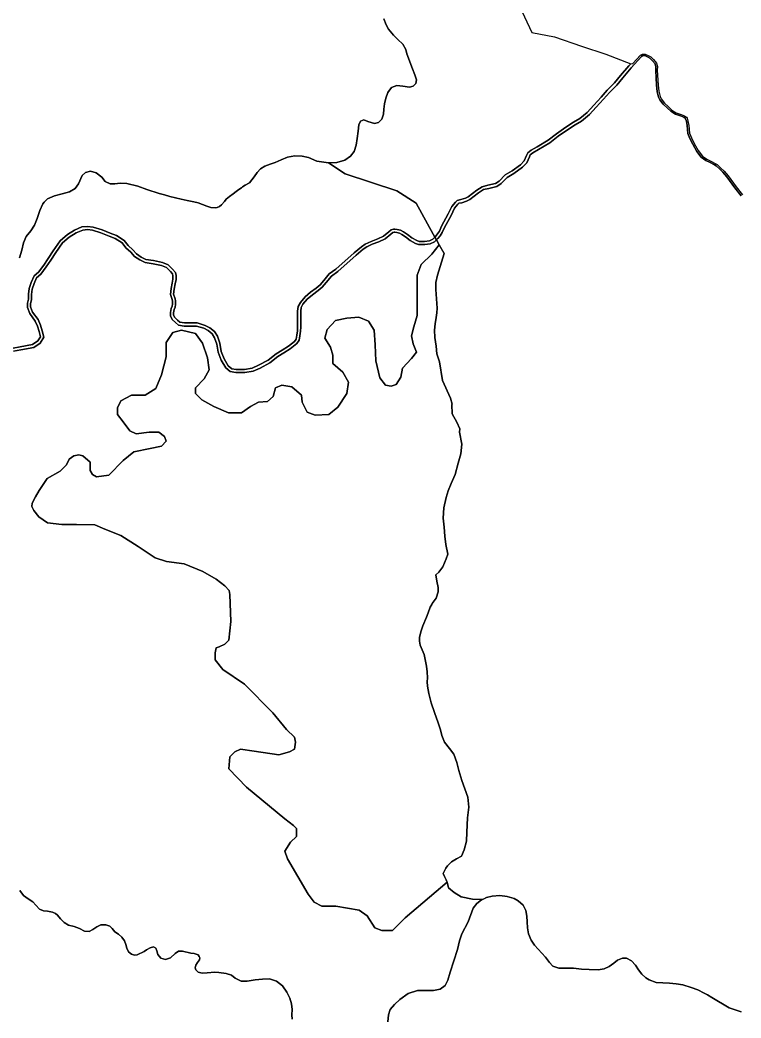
# Model space of a CAD drawing. Extents: x 542555 to 550520, y 1840485 to 1846995.
# Drawn here: x 543601 to 545214, y 1843068 to 1845300 of the extents above; entities that cross this region are included whole.
import ezdxf

# ---------------------------------------------------------------- set-up
doc = ezdxf.new("R2010")
doc.units = 0
doc.layers.add('Level 30', color=7, linetype='Continuous')

msp = doc.modelspace()

# ---------------------------------------------------------------- linework, layer by layer
at = {"layer": 'Level 30'}
for points in [[(544718.7, 1845330.56), (544745.7, 1845271.24), (544796.93, 1845261.69), (544857.28, 1845241.28), (544911.49, 1845222.94), (544967.15, 1845201.4), (544963.27, 1845197), (544944.58, 1845175.11), (544931.06, 1845158.79), (544914.75, 1845142.47), (544900.83, 1845127.35), (544884.52, 1845109.44), (544869.81, 1845093.12), (544853.1, 1845079.19), (544839.58, 1845071.23), (544822.08, 1845060.08), (544801, 1845045.36), (544782.31, 1845031.03), (544757.61, 1845015.74), (544744.79, 1845008.53), (544736.79, 1845002.92), (544734.38, 1844996.51), (544728.78, 1844984.49), (544720.77, 1844975.67), (544702.35, 1844962.05), (544686.33, 1844953.23), (544672.72, 1844939.61), (544664.71, 1844934), (544647.89, 1844929.99), (544635.08, 1844926.79), (544623.07, 1844918.77), (544603.96, 1844904.45), (544597.44, 1844900.99), (544587.46, 1844897.92), (544579.02, 1844896.39), (544575.19, 1844892.16), (544567.13, 1844882.57), (544559.07, 1844866.06), (544544.11, 1844838.8), (544539.51, 1844827.67), (544535.29, 1844821.14), (544530.3, 1844815.77), (544529.09, 1844814.4), (544525.54, 1844820.67), (544487.29, 1844890.24), (544443.92, 1844917.86), (544328.51, 1844955.52), (544290.91, 1844979.96), (544309.94, 1844980.71), (544327.43, 1844986.24), (544340.22, 1844995.13), (544348.6, 1845005.78), (544353.16, 1845019.61), (544355.7, 1845034.34), (544357.53, 1845051), (544359.15, 1845065.43), (544362.69, 1845073.4), (544370.14, 1845076.59), (544379.56, 1845072.94), (544394.06, 1845068.36), (544402.83, 1845070.18), (544410.79, 1845077.91), (544414.45, 1845088.86), (544415.19, 1845100.23), (544416.16, 1845112.1), (544419.62, 1845124.74), (544424.04, 1845137.31), (544432.39, 1845149.01), (544444.28, 1845153.49), (544457.2, 1845151.69), (544472.21, 1845149.28), (544480.76, 1845151.26), (544486.89, 1845157.54), (544488.18, 1845165.91), (544484.44, 1845177.22), (544479.11, 1845190.63), (544466.39, 1845224.04), (544463.89, 1845233.29), (544457.45, 1845245.82), (544446.53, 1845256.11), (544436.28, 1845265.52), (544425.75, 1845278.9), (544420.37, 1845288.9), (544415.1, 1845302.05)], [(544415.1, 1845302.05), (544420.37, 1845288.9), (544425.75, 1845278.9), (544436.28, 1845265.52), (544446.53, 1845256.11), (544457.45, 1845245.82), (544463.89, 1845233.29), (544466.39, 1845224.04), (544479.11, 1845190.63), (544484.44, 1845177.22), (544488.18, 1845165.91), (544486.89, 1845157.54), (544480.76, 1845151.26), (544472.21, 1845149.28), (544457.2, 1845151.69), (544444.28, 1845153.49), (544432.39, 1845149.01), (544424.04, 1845137.31), (544419.62, 1845124.74), (544416.16, 1845112.1), (544415.19, 1845100.23), (544414.45, 1845088.86), (544410.79, 1845077.91), (544402.83, 1845070.18), (544394.06, 1845068.36), (544379.56, 1845072.94), (544370.14, 1845076.59), (544362.69, 1845073.4), (544359.15, 1845065.43), (544357.53, 1845051), (544355.7, 1845034.34), (544353.16, 1845019.61), (544348.6, 1845005.78), (544340.22, 1844995.13), (544327.43, 1844986.24), (544309.94, 1844980.71), (544290.91, 1844979.96), (544264.89, 1844984.21), (544246.49, 1844991.85), (544232.61, 1844995.26), (544215.73, 1844995.73), (544199.77, 1844992.58), (544185.46, 1844986.76), (544172.14, 1844980.67), (544160.6, 1844977.28), (544148.74, 1844972.62), (544139.31, 1844966.71), (544131.4, 1844958.6), (544125.06, 1844949.24), (544114.27, 1844935.52), (544105.16, 1844930.23), (544099.01, 1844926.53), (544096.36, 1844924.69), (544090.44, 1844920.63), (544084.49, 1844916.1), (544077.8, 1844911.29), (544069.66, 1844905.06), (544062.65, 1844898.96), (544058.29, 1844893.86), (544052.27, 1844886.64), (544047.53, 1844882.34), (544042.45, 1844880.02), (544037.77, 1844879.27), (544028.05, 1844880.59), (544019.18, 1844883.64), (543999.63, 1844890.47), (543990.22, 1844893.27), (543975.42, 1844896.37), (543961.61, 1844899.21), (543949.24, 1844901.94), (543936.62, 1844905.21), (543924.27, 1844908.6), (543912.78, 1844911.97), (543884.84, 1844920.7), (543864.57, 1844928.16), (543840.26, 1844934.37), (543824.92, 1844934.72), (543813.43, 1844933.06), (543802.88, 1844933.04), (543792.02, 1844938.87), (543784.23, 1844948.39), (543771.5, 1844957.89), (543759.26, 1844961.75), (543747.82, 1844958.86), (543740.43, 1844952.27), (543731.72, 1844932.99), (543724.34, 1844923.17), (543712.19, 1844915.07), (543695.33, 1844910.68), (543678.23, 1844906.64), (543662.99, 1844899.78), (543655.46, 1844892), (543652.17, 1844888.6), (543645.52, 1844873.46), (543639.29, 1844855.61), (543633.66, 1844840.68), (543625.43, 1844828.49), (543615.04, 1844815.27), (543608.84, 1844801.13), (543605.54, 1844785.06), (543600.47, 1844767.82)], [(545214.04, 1844906.44), (545200.24, 1844924.58), (545182.5, 1844949.04), (545173.38, 1844959.3), (545166.45, 1844965.87), (545158.45, 1844973.5), (545154.41, 1844975.52), (545144.92, 1844981.06), (545135.52, 1844985.56), (545124.99, 1844992.89), (545115.26, 1845005.72), (545106.22, 1845022.17), (545099.66, 1845034.89), (545095.19, 1845046.09), (545093.53, 1845063.5), (545091.68, 1845073.46), (545090.01, 1845078.5), (545089.2, 1845080.13), (545085.76, 1845082.09), (545078.5, 1845085.36), (545067.64, 1845088.71), (545057.23, 1845095.51), (545049.19, 1845102.7), (545039.97, 1845111.5), (545032.47, 1845121.22), (545029.44, 1845127.29), (545026.34, 1845139.72), (545025.08, 1845153.89), (545023.07, 1845187), (545023.45, 1845195.02), (545021.74, 1845201.27), (545015.36, 1845209), (545010.31, 1845214.05), (545005, 1845217.04), (544999.08, 1845219.85), (544994.46, 1845219.85), (544991.16, 1845218.08), (544968.56, 1845192.41), (544949.94, 1845170.6), (544936.24, 1845154.07), (544919.8, 1845137.62), (544905.99, 1845122.62), (544889.71, 1845104.74), (544874.68, 1845088.06), (544857.14, 1845073.45), (544843.24, 1845065.26), (544825.97, 1845054.26), (544805.14, 1845039.71), (544786.29, 1845025.26), (544761.17, 1845009.71), (544748.52, 1845002.6), (544742.58, 1844998.43), (544740.84, 1844993.8), (544734.68, 1844980.57), (544725.49, 1844970.45), (544706.14, 1844956.14), (544690.58, 1844947.58), (544677.24, 1844934.23), (544667.63, 1844927.5), (544649.55, 1844923.19), (544637.96, 1844920.29), (544627.12, 1844913.05), (544607.72, 1844898.52), (544600.13, 1844894.49), (544589.12, 1844891.11), (544582.61, 1844889.93), (544580.47, 1844887.56), (544573.04, 1844878.73), (544565.29, 1844862.84), (544550.43, 1844835.77), (544545.74, 1844824.41), (544540.84, 1844816.82), (544535.49, 1844811.07), (544532.74, 1844807.96), (544529.09, 1844814.4), (544530.3, 1844815.77), (544535.29, 1844821.14), (544539.51, 1844827.67), (544544.11, 1844838.8), (544559.07, 1844866.06), (544567.13, 1844882.57), (544575.19, 1844892.16), (544579.02, 1844896.39), (544587.46, 1844897.92), (544597.44, 1844900.99), (544603.96, 1844904.45), (544623.07, 1844918.77), (544635.08, 1844926.79), (544647.89, 1844929.99), (544664.71, 1844934), (544672.72, 1844939.61), (544686.33, 1844953.23), (544702.35, 1844962.05), (544720.77, 1844975.67), (544728.78, 1844984.49), (544734.38, 1844996.51), (544736.79, 1845002.92), (544744.79, 1845008.53), (544757.61, 1845015.74), (544782.31, 1845031.03), (544801, 1845045.36), (544822.08, 1845060.08), (544839.58, 1845071.23), (544853.1, 1845079.19), (544869.81, 1845093.12), (544884.52, 1845109.44), (544900.83, 1845127.35), (544914.75, 1845142.47), (544931.06, 1845158.79), (544944.58, 1845175.11), (544963.27, 1845197), (544967.15, 1845201.4), (544972.29, 1845202.39), (544988.95, 1845220.87), (544993.59, 1845223.35), (544999.87, 1845223.35), (545006.61, 1845220.15), (545012.44, 1845216.87), (545017.96, 1845211.35), (545024.92, 1845202.91), (545026.97, 1845195.41), (545026.58, 1845187.03), (545028.57, 1845154.15), (545029.8, 1845140.3), (545032.74, 1845128.51), (545035.45, 1845123.09), (545042.58, 1845113.85), (545051.56, 1845105.27), (545059.36, 1845098.29), (545069.14, 1845091.91), (545079.74, 1845088.64), (545087.35, 1845085.22), (545091.85, 1845082.65), (545093.26, 1845079.84), (545095.08, 1845074.34), (545097, 1845063.98), (545098.62, 1845046.92), (545102.85, 1845036.35), (545109.31, 1845023.82), (545118.21, 1845007.63), (545127.45, 1844995.44), (545137.28, 1844988.6), (545146.56, 1844984.16), (545156.07, 1844978.6), (545160.48, 1844976.39), (545168.86, 1844968.4), (545175.89, 1844961.74), (545185.23, 1844951.23), (545203.05, 1844926.66), (545216.91, 1844908.44)], [(545214.3, 1843082.53), (545200.67, 1843087.03), (545187.75, 1843091.14), (545148.4, 1843114.28), (545138.78, 1843120.24), (545131.8, 1843124.14), (545117.67, 1843131.06), (545102.44, 1843136.79), (545083.81, 1843142.29), (545068.99, 1843144.82), (545053.91, 1843146.37), (545024.17, 1843148.02), (545008.69, 1843154.01), (545001.37, 1843158.01), (544991.91, 1843166.39), (544984.56, 1843176.35), (544977.87, 1843186.3), (544969.04, 1843195.88), (544958.06, 1843202.05), (544948.52, 1843202), (544937.64, 1843197.4), (544929.51, 1843190.66), (544919.34, 1843183.47), (544907.84, 1843178.5), (544894.13, 1843175.93), (544874.59, 1843176.54), (544857.14, 1843177.89), (544839.04, 1843179.92), (544822.79, 1843180.18), (544806.68, 1843179.98), (544793.2, 1843184.02), (544785.63, 1843192.62), (544776.35, 1843204.25), (544752.1, 1843231.09), (544744.29, 1843242.42), (544738.53, 1843256.4), (544736.52, 1843270.18), (544735.65, 1843283.24), (544734.89, 1843296.22), (544732.86, 1843308.66), (544726.53, 1843320.37), (544715.8, 1843330.58), (544706.24, 1843335.3), (544691.19, 1843340.39), (544674.67, 1843342.04), (544657.51, 1843341.14), (544644.94, 1843337.85), (544636.11, 1843333.42), (544613.71, 1843333.94), (544588.1, 1843339.01), (544571.97, 1843348.84), (544559.99, 1843359.34), (544556.4898, 1843371.8498), (544556.49, 1843371.85), (544556.07, 1843373.35), (544554.53, 1843377.41), (544550.67, 1843384.54), (544547.93, 1843391.58), (544548.93, 1843394.79), (544553.6, 1843403.05), (544557.24, 1843408.54), (544566.3, 1843417.26), (544577.36, 1843423.97), (544589.09, 1843430.54), (544594.48, 1843444.64), (544599.8, 1843463.62), (544600.35, 1843483.65), (544602.04, 1843516), (544605.29, 1843539.87), (544602.74, 1843562.01), (544589.73, 1843599.03), (544582.69, 1843621.58), (544578.31, 1843639.98), (544571.25, 1843658.54), (544562.16, 1843671.12), (544550.73, 1843684.78), (544544.43, 1843700.32), (544541.57, 1843712.66), (544536.4, 1843728.1), (544528.19, 1843751.19), (544521.24, 1843772.87), (544515.95, 1843793.62), (544512.87, 1843810.16), (544512.24, 1843820.3), (544512.49, 1843828.54), (544511.73, 1843841.99), (544510.39, 1843854.72), (544504.98, 1843880.78), (544496.52, 1843902.08), (544494.52, 1843910.52), (544494.47, 1843919.39), (544497.41, 1843931.46), (544502.21, 1843944.84), (544510.8, 1843964.38), (544514.22, 1843974.06), (544518.39, 1843987.15), (544522.02, 1843992.64), (544523.35, 1843994.78), (544532.24, 1844007.25), (544536.56, 1844021.02), (544536.42, 1844030.77), (544533.77, 1844045.36), (544531.21, 1844059.07), (544538.32, 1844065.37), (544546.81, 1844077.36), (544554.76, 1844094.62), (544557.84, 1844105.37), (544553.37, 1844126.65), (544551.82, 1844145.57), (544549.89, 1844166), (544547.76, 1844186.19), (544549.54, 1844209.24), (544554.2, 1844232.36), (544559.11, 1844246.86), (544565.78, 1844263.54), (544574.52, 1844283.77), (544581.63, 1844308.93), (544586.96, 1844329.9), (544589.81, 1844351.29), (544584.11, 1844377.98), (544584.64, 1844385.58), (544577.95, 1844400.63), (544568.01, 1844419.11), (544566.95, 1844439.63), (544568.22, 1844440.74), (544563.78, 1844454.12), (544546.47, 1844493.49), (544539.41, 1844535.08), (544533.5, 1844553.14), (544532.04, 1844570.53), (544528.84, 1844590.03), (544528.3, 1844605.99), (544530.06, 1844620.1), (544532.25, 1844634.54), (544533.92, 1844644.92), (544534.25, 1844655.34), (544531.38, 1844697), (544531.35, 1844712.73), (544534.83, 1844729.4), (544550.2, 1844777.17), (544538.83, 1844797.22), (544532.74, 1844807.96), (544535.49, 1844811.07), (544540.84, 1844816.82), (544545.74, 1844824.41), (544550.43, 1844835.77), (544565.29, 1844862.84), (544573.04, 1844878.73), (544580.47, 1844887.56), (544582.61, 1844889.93), (544589.12, 1844891.11), (544600.13, 1844894.49), (544607.72, 1844898.52), (544627.12, 1844913.05), (544637.96, 1844920.29), (544649.55, 1844923.19), (544667.63, 1844927.5), (544677.24, 1844934.23), (544690.58, 1844947.58), (544706.14, 1844956.14), (544725.49, 1844970.45), (544734.68, 1844980.57), (544740.84, 1844993.8), (544742.58, 1844998.43), (544748.52, 1845002.6), (544761.17, 1845009.71), (544786.29, 1845025.26), (544805.14, 1845039.71), (544825.97, 1845054.26), (544843.24, 1845065.26), (544857.14, 1845073.45), (544874.68, 1845088.06), (544889.71, 1845104.74), (544905.99, 1845122.62), (544919.8, 1845137.62), (544936.24, 1845154.07), (544949.94, 1845170.6), (544968.56, 1845192.41), (544991.16, 1845218.08), (544994.46, 1845219.85), (544999.08, 1845219.85), (545005, 1845217.04), (545010.31, 1845214.05), (545015.36, 1845209), (545021.74, 1845201.27), (545023.45, 1845195.02), (545023.07, 1845187), (545025.08, 1845153.89), (545026.34, 1845139.72), (545029.44, 1845127.29), (545032.47, 1845121.22), (545039.97, 1845111.5), (545049.19, 1845102.7), (545057.23, 1845095.51), (545067.64, 1845088.71), (545078.5, 1845085.36), (545085.76, 1845082.09), (545089.2, 1845080.13), (545090.01, 1845078.5), (545091.68, 1845073.46), (545093.53, 1845063.5), (545095.19, 1845046.09), (545099.66, 1845034.89), (545106.22, 1845022.17), (545115.26, 1845005.72), (545124.99, 1844992.89), (545135.52, 1844985.56), (545144.92, 1844981.06), (545154.41, 1844975.52), (545158.45, 1844973.5), (545166.45, 1844965.87), (545173.38, 1844959.3), (545182.5, 1844949.04), (545200.24, 1844924.58), (545214.04, 1844906.44)], [(543600.47, 1844767.82), (543605.54, 1844785.06), (543608.84, 1844801.13), (543615.04, 1844815.27), (543625.43, 1844828.49), (543633.66, 1844840.68), (543639.29, 1844855.61), (543645.52, 1844873.46), (543652.17, 1844888.6), (543655.46, 1844892), (543662.99, 1844899.78), (543678.23, 1844906.64), (543695.33, 1844910.68), (543712.19, 1844915.07), (543724.34, 1844923.17), (543731.72, 1844932.99), (543740.43, 1844952.27), (543747.82, 1844958.86), (543759.26, 1844961.75), (543771.5, 1844957.89), (543784.23, 1844948.39), (543792.02, 1844938.87), (543802.88, 1844933.04), (543813.43, 1844933.06), (543824.92, 1844934.72), (543840.26, 1844934.37), (543864.57, 1844928.16), (543884.84, 1844920.7), (543912.78, 1844911.97), (543924.27, 1844908.6), (543936.62, 1844905.21), (543949.24, 1844901.94), (543961.61, 1844899.21), (543975.42, 1844896.37), (543990.22, 1844893.27), (543999.63, 1844890.47), (544019.18, 1844883.64), (544028.05, 1844880.59), (544037.77, 1844879.27), (544042.45, 1844880.02), (544047.53, 1844882.34), (544052.27, 1844886.64), (544058.29, 1844893.86), (544062.65, 1844898.96), (544069.66, 1844905.06), (544077.8, 1844911.29), (544084.49, 1844916.1), (544090.44, 1844920.63), (544096.36, 1844924.69), (544099.01, 1844926.53), (544105.16, 1844930.23), (544114.27, 1844935.52), (544125.06, 1844949.24), (544131.4, 1844958.6), (544139.31, 1844966.71), (544148.74, 1844972.62), (544160.6, 1844977.28), (544172.14, 1844980.67), (544185.46, 1844986.76), (544199.77, 1844992.58), (544215.73, 1844995.73), (544232.61, 1844995.26), (544246.49, 1844991.85), (544264.89, 1844984.21), (544290.91, 1844979.96), (544328.51, 1844955.52), (544443.92, 1844917.86), (544487.29, 1844890.24), (544525.54, 1844820.67), (544529.09, 1844814.4), (544524.55, 1844809.24), (544516.87, 1844806.17), (544506.13, 1844804.64), (544493.86, 1844804.64), (544488.49, 1844806.56), (544477.74, 1844812.31), (544467.77, 1844820.38), (544459.33, 1844826.13), (544452.42, 1844829.97), (544445.14, 1844831.51), (544439.76, 1844832.28), (544436.7, 1844832.28), (544431.71, 1844830.36), (544426.34, 1844826.13), (544414.5, 1844816.33), (544401.25, 1844810.25), (544386.33, 1844804.72), (544373.07, 1844798.64), (544364.78, 1844792.56), (544348.76, 1844779.29), (544307.88, 1844742.8), (544292.96, 1844731.75), (544280.81, 1844717.37), (544272.52, 1844707.42), (544263.68, 1844700.23), (544250.97, 1844690.84), (544238.82, 1844680.33), (544228.32, 1844668.17), (544223.35, 1844659.33), (544222.25, 1844648.82), (544222.25, 1844612.89), (544221.69, 1844604.6), (544220.59, 1844594.65), (544218.93, 1844586.35), (544215.06, 1844580.82), (544201.81, 1844570.32), (544187.44, 1844561.48), (544174.18, 1844553.18), (544156.5, 1844539.36), (544134.96, 1844527.75), (544120.59, 1844521.12), (544103.47, 1844518.35), (544084.68, 1844518.35), (544074.74, 1844520.01), (544067, 1844526.65), (544057.61, 1844542.13), (544051.53, 1844558.71), (544048.22, 1844576.95), (544042.69, 1844592.43), (544036.06, 1844602.94), (544026.12, 1844611.23), (544015.07, 1844616.76), (543997.39, 1844622.29), (543969.21, 1844622.29), (543958.72, 1844623.95), (543953.75, 1844628.37), (543947.67, 1844634.45), (543944.91, 1844639.98), (543944.91, 1844644.95), (543946.01, 1844652.69), (543948.22, 1844657.67), (543949.33, 1844663.75), (543949.33, 1844671.49), (543948.22, 1844676.47), (543944.91, 1844686.42), (543946, 1844698.03), (543948.21, 1844709.64), (543950.42, 1844719.59), (543950.42, 1844728.43), (543948.76, 1844735.07), (543942.69, 1844742.25), (543932.74, 1844752.2), (543920.04, 1844757.73), (543900.15, 1844761.6), (543883.02, 1844764.37), (543872.52, 1844769.34), (543862.03, 1844776.53), (543853.74, 1844785.38), (543843.24, 1844795.33), (543834.4, 1844806.38), (543817.28, 1844817.44), (543802.91, 1844822.97), (543784.68, 1844830.16), (543764.79, 1844836.24), (543752.06, 1844837.9), (543739.91, 1844836.8), (543723.33, 1844829.61), (543707.31, 1844819.66), (543690.74, 1844805.84), (543675.27, 1844783.72), (543664.22, 1844766.59), (543654.28, 1844751.66), (543642.67, 1844736.18), (543632.73, 1844727.33), (543626.1, 1844712.96), (543621.68, 1844699.14), (543620.02, 1844686.42), (543620.02, 1844675.37), (543617.81, 1844666.52), (543617.81, 1844657.12), (543623.34, 1844643.3), (543635.49, 1844626.16), (543640.46, 1844615.11), (543643.78, 1844602.94), (543647.09, 1844591.33), (543641.02, 1844581.94), (543629.41, 1844574.2), (543601.79, 1844569.22), (543585.77, 1844565.9)], [(543585.77, 1844565.9), (543601.79, 1844569.22), (543629.41, 1844574.2), (543641.02, 1844581.94), (543647.09, 1844591.33), (543643.78, 1844602.94), (543640.46, 1844615.11), (543635.49, 1844626.16), (543623.34, 1844643.3), (543617.81, 1844657.12), (543617.81, 1844666.52), (543620.02, 1844675.37), (543620.02, 1844686.42), (543621.68, 1844699.14), (543626.1, 1844712.96), (543632.73, 1844727.33), (543642.67, 1844736.18), (543654.28, 1844751.66), (543664.22, 1844766.59), (543675.27, 1844783.72), (543690.74, 1844805.84), (543707.31, 1844819.66), (543723.33, 1844829.61), (543739.91, 1844836.8), (543752.06, 1844837.9), (543764.79, 1844836.24), (543784.68, 1844830.16), (543802.91, 1844822.97), (543817.28, 1844817.44), (543834.4, 1844806.38), (543843.24, 1844795.33), (543853.74, 1844785.38), (543862.03, 1844776.53), (543872.52, 1844769.34), (543883.02, 1844764.37), (543900.15, 1844761.6), (543920.04, 1844757.73), (543932.74, 1844752.2), (543942.69, 1844742.25), (543948.76, 1844735.07), (543950.42, 1844728.43), (543950.42, 1844719.59), (543948.21, 1844709.64), (543946, 1844698.03), (543944.91, 1844686.42), (543948.22, 1844676.47), (543949.33, 1844671.49), (543949.33, 1844663.75), (543948.22, 1844657.67), (543946.01, 1844652.69), (543944.91, 1844644.95), (543944.91, 1844639.98), (543947.67, 1844634.45), (543953.75, 1844628.37), (543958.72, 1844623.95), (543969.21, 1844622.29), (543997.39, 1844622.29), (544015.07, 1844616.76), (544026.12, 1844611.23), (544036.06, 1844602.94), (544042.69, 1844592.43), (544048.22, 1844576.95), (544051.53, 1844558.71), (544057.61, 1844542.13), (544067, 1844526.65), (544074.74, 1844520.01), (544084.68, 1844518.35), (544103.47, 1844518.35), (544120.59, 1844521.12), (544134.96, 1844527.75), (544156.5, 1844539.36), (544174.18, 1844553.18), (544187.44, 1844561.48), (544201.81, 1844570.32), (544215.06, 1844580.82), (544218.93, 1844586.35), (544220.59, 1844594.65), (544221.69, 1844604.6), (544222.25, 1844612.89), (544222.25, 1844648.82), (544223.35, 1844659.33), (544228.32, 1844668.17), (544238.82, 1844680.33), (544250.97, 1844690.84), (544263.68, 1844700.23), (544272.52, 1844707.42), (544280.81, 1844717.37), (544292.96, 1844731.75), (544307.88, 1844742.8), (544348.76, 1844779.29), (544364.78, 1844792.56), (544373.07, 1844798.64), (544386.33, 1844804.72), (544401.25, 1844810.25), (544414.5, 1844816.33), (544426.34, 1844826.13), (544431.71, 1844830.36), (544436.7, 1844832.28), (544439.76, 1844832.28), (544445.14, 1844831.51), (544452.42, 1844829.97), (544459.33, 1844826.13), (544467.77, 1844820.38), (544477.74, 1844812.31), (544488.49, 1844806.56), (544493.86, 1844804.64), (544506.13, 1844804.64), (544516.87, 1844806.17), (544524.55, 1844809.24), (544529.09, 1844814.4), (544532.74, 1844807.96), (544528.7, 1844803.36), (544518.69, 1844799.36), (544506.63, 1844797.64), (544492.65, 1844797.64), (544485.65, 1844800.14), (544473.85, 1844806.45), (544463.59, 1844814.76), (544455.65, 1844820.17), (544449.94, 1844823.34), (544443.92, 1844824.61), (544439.26, 1844825.28), (544438, 1844825.28), (544435.21, 1844824.21), (544430.74, 1844820.68), (544418.26, 1844810.35), (544403.93, 1844803.78), (544389.01, 1844798.25), (544376.64, 1844792.57), (544369.09, 1844787.04), (544353.32, 1844773.98), (544312.3, 1844737.36), (544297.78, 1844726.61), (544286.17, 1844712.87), (544277.46, 1844702.42), (544267.97, 1844694.7), (544255.35, 1844685.37), (544243.79, 1844675.37), (544234.08, 1844664.13), (544230.16, 1844657.16), (544229.25, 1844648.45), (544229.25, 1844612.65), (544228.66, 1844603.98), (544227.51, 1844593.58), (544225.51, 1844583.54), (544220.21, 1844575.97), (544205.83, 1844564.58), (544191.13, 1844555.53), (544178.2, 1844547.44), (544160.34, 1844533.48), (544138.09, 1844521.48), (544122.65, 1844514.36), (544104.03, 1844511.35), (544084.1, 1844511.35), (544071.66, 1844513.43), (544061.59, 1844522.06), (544051.27, 1844539.08), (544044.75, 1844556.87), (544041.43, 1844575.14), (544036.36, 1844589.35), (544030.73, 1844598.27), (544022.26, 1844605.33), (544012.44, 1844610.25), (543996.32, 1844615.29), (543968.66, 1844615.29), (543955.6, 1844617.36), (543948.95, 1844623.28), (543941.92, 1844630.31), (543937.91, 1844638.33), (543937.91, 1844645.44), (543939.22, 1844654.64), (543941.48, 1844659.75), (543942.33, 1844664.38), (543942.33, 1844670.72), (543941.47, 1844674.6), (543937.8, 1844685.61), (543939.06, 1844699.01), (543941.35, 1844711.05), (543943.42, 1844720.36), (543943.42, 1844727.57), (543942.36, 1844731.79), (543937.53, 1844737.51), (543928.73, 1844746.31), (543917.95, 1844751.01), (543898.92, 1844754.71), (543880.92, 1844757.62), (543869.02, 1844763.25), (543857.44, 1844771.19), (543848.77, 1844780.44), (543838.08, 1844790.58), (543829.65, 1844801.12), (543814.09, 1844811.17), (543800.37, 1844816.45), (543782.37, 1844823.55), (543763.3, 1844829.37), (543751.92, 1844830.86), (543741.66, 1844829.93), (543726.59, 1844823.39), (543711.42, 1844813.97), (543695.94, 1844801.06), (543681.08, 1844779.82), (543670.07, 1844762.75), (543660, 1844747.62), (543647.85, 1844731.42), (543638.47, 1844723.07), (543632.64, 1844710.42), (543628.54, 1844697.61), (543627.02, 1844685.97), (543627.02, 1844675.37), (543626.81, 1844673.67), (543624.81, 1844665.66), (543624.81, 1844658.47), (543629.53, 1844646.67), (543641.59, 1844629.65), (543647.07, 1844617.48), (543650.52, 1844604.82), (543654.69, 1844590.2), (543646.11, 1844576.92), (543632.08, 1844567.57), (543603.12, 1844562.35), (543586.94, 1844558.99)], [(543586.94, 1844558.99), (543603.12, 1844562.35), (543632.08, 1844567.57), (543646.11, 1844576.92), (543654.69, 1844590.2), (543650.52, 1844604.82), (543647.07, 1844617.48), (543641.59, 1844629.65), (543629.53, 1844646.67), (543624.81, 1844658.47), (543624.81, 1844665.66), (543626.81, 1844673.67), (543627.02, 1844675.37), (543627.02, 1844685.97), (543628.54, 1844697.61), (543632.64, 1844710.42), (543638.47, 1844723.07), (543647.85, 1844731.42), (543660, 1844747.62), (543670.07, 1844762.75), (543681.08, 1844779.82), (543695.94, 1844801.06), (543711.42, 1844813.97), (543726.59, 1844823.39), (543741.66, 1844829.93), (543751.92, 1844830.86), (543763.3, 1844829.37), (543782.37, 1844823.55), (543800.37, 1844816.45), (543814.09, 1844811.17), (543829.65, 1844801.12), (543838.08, 1844790.58), (543848.77, 1844780.44), (543857.44, 1844771.19), (543869.02, 1844763.25), (543880.92, 1844757.62), (543898.92, 1844754.71), (543917.95, 1844751.01), (543928.73, 1844746.31), (543937.53, 1844737.51), (543942.36, 1844731.79), (543943.42, 1844727.57), (543943.42, 1844720.36), (543941.35, 1844711.05), (543939.06, 1844699.01), (543937.8, 1844685.61), (543941.47, 1844674.6), (543942.33, 1844670.72), (543942.33, 1844664.38), (543941.48, 1844659.75), (543939.22, 1844654.64), (543937.91, 1844645.44), (543937.91, 1844638.33), (543941.92, 1844630.31), (543948.95, 1844623.28), (543955.6, 1844617.36), (543968.66, 1844615.29), (543996.32, 1844615.29), (544012.44, 1844610.25), (544022.26, 1844605.33), (544030.73, 1844598.27), (544036.36, 1844589.35), (544041.43, 1844575.14), (544044.75, 1844556.87), (544051.27, 1844539.08), (544061.59, 1844522.06), (544071.66, 1844513.43), (544084.1, 1844511.35), (544104.03, 1844511.35), (544122.65, 1844514.36), (544138.09, 1844521.48), (544160.34, 1844533.48), (544178.2, 1844547.44), (544191.13, 1844555.53), (544205.83, 1844564.58), (544220.21, 1844575.97), (544225.51, 1844583.54), (544227.51, 1844593.58), (544228.66, 1844603.98), (544229.25, 1844612.65), (544229.25, 1844648.45), (544230.16, 1844657.16), (544234.08, 1844664.13), (544243.79, 1844675.37), (544255.35, 1844685.37), (544267.97, 1844694.7), (544277.46, 1844702.42), (544286.17, 1844712.87), (544297.78, 1844726.61), (544312.3, 1844737.36), (544353.32, 1844773.98), (544369.09, 1844787.04), (544376.64, 1844792.57), (544389.01, 1844798.25), (544403.93, 1844803.78), (544418.26, 1844810.35), (544430.74, 1844820.68), (544435.21, 1844824.21), (544438, 1844825.28), (544439.26, 1844825.28), (544443.92, 1844824.61), (544449.94, 1844823.34), (544455.65, 1844820.17), (544463.59, 1844814.76), (544473.85, 1844806.45), (544485.65, 1844800.14), (544492.65, 1844797.64), (544506.63, 1844797.64), (544518.69, 1844799.36), (544528.7, 1844803.36), (544532.74, 1844807.96), (544538.83, 1844797.22), (544522.2, 1844776.41), (544498.66, 1844752.86), (544489.61, 1844729.3), (544489.61, 1844638.72), (544482.36, 1844613.35), (544476.93, 1844593.42), (544480.55, 1844575.31), (544487.8, 1844557.19), (544476.93, 1844542.7), (544457.02, 1844520.95), (544453.39, 1844501.03), (544442.53, 1844484.72), (544431.67, 1844481.1), (544418.99, 1844482.91), (544406.32, 1844499.21), (544397.27, 1844537.26), (544395.45, 1844573.49), (544393.64, 1844606.11), (544380.97, 1844626.04), (544359.24, 1844635.09), (544332.08, 1844633.28), (544306.73, 1844627.85), (544288.63, 1844607.92), (544283.2, 1844587.99), (544295.87, 1844568.06), (544301.3, 1844549.94), (544301.3, 1844531.82), (544323.03, 1844511.9), (544335.7, 1844490.15), (544332.08, 1844464.79), (544312.17, 1844433.99), (544292.25, 1844417.69), (544261.47, 1844415.87), (544243.36, 1844423.12), (544232.5, 1844444.86), (544230.69, 1844461.17), (544208.96, 1844479.28), (544187.23, 1844482.91), (544172.75, 1844477.47), (544167.32, 1844457.54), (544154.64, 1844446.67), (544134.73, 1844444.86), (544116.62, 1844435.8), (544096.7, 1844421.31), (544067.73, 1844421.31), (544035.14, 1844435.8), (544007.98, 1844450.3), (543993.5, 1844464.79), (543993.5, 1844477.47), (544013.41, 1844497.4), (544024.28, 1844517.33), (544020.66, 1844544.51), (544009.79, 1844577.12), (543993.5, 1844598.86), (543962.72, 1844606.11), (543942.8, 1844600.67), (543928.32, 1844578.93), (543928.32, 1844546.32), (543917.45, 1844506.46), (543904.78, 1844475.66), (543881.24, 1844461.17), (543850.46, 1844461.17), (543826.92, 1844448.48), (543819.68, 1844432.18), (543819.68, 1844417.69), (543832.35, 1844401.38), (543846.84, 1844381.45), (543861.32, 1844374.2), (543890.29, 1844377.83), (543912.02, 1844377.83), (543924.69, 1844368.77), (543928.32, 1844357.9), (543917.45, 1844347.03), (543892.1, 1844341.59), (543855.89, 1844334.34), (543832.35, 1844314.42), (543799.76, 1844281.8), (543772.6, 1844278.18), (543763.55, 1844283.62), (543758.12, 1844292.67), (543758.12, 1844310.79), (543741.82, 1844325.29), (543732.77, 1844327.1), (543721.9, 1844325.29), (543711.04, 1844318.04), (543705.61, 1844305.36), (543691.12, 1844290.86), (543662.15, 1844274.56), (543643.98, 1844247.96), (543635.63, 1844233.22), (543628.78, 1844219.51), (543627.72, 1844211.59), (543631.94, 1844203.15), (543643.54, 1844188.9), (543663.05, 1844175.71), (543694.68, 1844172.02), (543727.9, 1844172.02), (543768.8, 1844171.09), (543790.72, 1844161.22), (543826.89, 1844146.97), (543865.24, 1844122.84), (543903.3, 1844096.85), (543929.05, 1844089.22), (543968.15, 1844083.49), (544010.12, 1844066.31), (544039.68, 1844049.13), (544059.18, 1844034.91), (544068.86, 1844024.19), (544070.93, 1844015.55), (544072.67, 1843954.96), (544068.28, 1843913.27), (544059.51, 1843904.49), (544046.36, 1843897.91), (544039.78, 1843895.71), (544037.59, 1843884.74), (544037.59, 1843869.38), (544055.13, 1843847.44), (544103.37, 1843814.53), (544166.95, 1843750.89), (544197.65, 1843713.59), (544215.19, 1843696.04), (544217.39, 1843685.07), (544215.19, 1843669.71), (544204.23, 1843663.13), (544180.11, 1843656.54), (544125.29, 1843665.32), (544094.6, 1843669.71), (544081.44, 1843663.13), (544070.48, 1843652.16), (544068.28, 1843625.82), (544107.75, 1843584.13), (544193.27, 1843513.92), (544213, 1843498.56), (544219.58, 1843491.98), (544219.58, 1843474.42), (544206.42, 1843461.26), (544193.27, 1843441.51), (544199.84, 1843423.96), (544245.89, 1843344.97), (544259.05, 1843327.41), (544276.59, 1843318.64), (544307.29, 1843318.64), (544359.91, 1843309.86), (544377.45, 1843296.69), (544394.99, 1843270.36), (544410.34, 1843263.78), (544434.46, 1843263.78), (544462.97, 1843292.3), (544556.4898, 1843371.8498), (544559.99, 1843359.34), (544571.97, 1843348.84), (544588.1, 1843339.01), (544613.71, 1843333.94), (544636.11, 1843333.42), (544633.8, 1843332.26), (544623.18, 1843324.06), (544614.97, 1843314.16), (544603.5, 1843283.04), (544589.48, 1843256.95), (544584.43, 1843240.86), (544579.57, 1843221.74), (544563.68, 1843170.98), (544558.42, 1843152.67), (544551.89, 1843140.78), (544541.29, 1843133.25), (544525.96, 1843129.91), (544510.27, 1843130.24), (544490, 1843129.71), (544469.72, 1843123.26), (544451.05, 1843109.95), (544438.59, 1843098.94), (544429.5, 1843087.69), (544425.54, 1843075.84), (544423.75, 1843059.58)], [(543600.62, 1843353.23), (543609.16, 1843342.39), (543619.3, 1843334.7), (543629.62, 1843327.9), (543636.87, 1843320.42), (543645.01, 1843311.91), (543653.98, 1843308.18), (543662.83, 1843306.92), (543674.22, 1843305.21), (543680.81, 1843302.14), (543685.25, 1843298.02), (543691.71, 1843289.97), (543700, 1843281.85), (543709.77, 1843276.32), (543722.44, 1843272.77), (543734.27, 1843268.36), (543745.82, 1843262.28), (543755.65, 1843261.62), (543763.94, 1843266.21), (543773.01, 1843272.23), (543781.83, 1843276.41), (543792.85, 1843276.85), (543802.15, 1843273.54), (543807.33, 1843268.86), (543813.72, 1843261.36), (543821.88, 1843255.72), (543829.18, 1843249.39), (543834.89, 1843241.24), (543838.02, 1843232.38), (543840.13, 1843224.82), (543844.28, 1843216.18), (543850.6, 1843210.78), (543857.16, 1843208.75), (543863.28, 1843209.43), (543879.02, 1843217.1), (543884.33, 1843220.73), (543892.42, 1843225.46), (543900.17, 1843227.58), (543905.38, 1843224.89), (543907.47, 1843218.85), (543909.62, 1843210.05), (543916.31, 1843202.3), (543926.46, 1843198.99), (543937.76, 1843203.26), (543947.97, 1843212.46), (543955.7, 1843217.82), (543960.45, 1843218.03), (543965.01, 1843217.73), (543983.4, 1843213.56), (543990.91, 1843212.31), (543995.51, 1843211.47), (543999.68, 1843209.42), (544002.28, 1843206.22), (544003.38, 1843202.82), (544002.49, 1843198.61), (543998.4, 1843192.45), (543994.83, 1843186.75), (543993.12, 1843180.62), (543994.31, 1843175.8), (543999.97, 1843171.08), (544009.02, 1843168.98), (544019.82, 1843169.59), (544036.88, 1843170.61), (544046.22, 1843169.99), (544062.31, 1843167.69), (544074.37, 1843164.35), (544082.18, 1843157.28), (544095.81, 1843150.58), (544109.53, 1843150.77), (544127.34, 1843153.38), (544143.29, 1843155.56), (544159.58, 1843155.78), (544174.9, 1843150.83), (544188.03, 1843140.44), (544197.95, 1843125.94), (544204.43, 1843113.1), (544208.29, 1843099.74), (544209.65, 1843087.32), (544209.08, 1843075.64), (544209.73, 1843066.05)], [(544209.73, 1843066.05), (544209.08, 1843075.64), (544209.65, 1843087.32), (544208.29, 1843099.74), (544204.43, 1843113.1), (544197.95, 1843125.94), (544188.03, 1843140.44), (544174.9, 1843150.83), (544159.58, 1843155.78), (544143.29, 1843155.56), (544127.34, 1843153.38), (544109.53, 1843150.77), (544095.81, 1843150.58), (544082.18, 1843157.28), (544074.37, 1843164.35), (544062.31, 1843167.69), (544046.22, 1843169.99), (544036.88, 1843170.61), (544019.82, 1843169.59), (544009.02, 1843168.98), (543999.97, 1843171.08), (543994.31, 1843175.8), (543993.12, 1843180.62), (543994.83, 1843186.75), (543998.4, 1843192.45), (544002.49, 1843198.61), (544003.38, 1843202.82), (544002.28, 1843206.22), (543999.68, 1843209.42), (543995.51, 1843211.47), (543990.91, 1843212.31), (543983.4, 1843213.56), (543965.01, 1843217.73), (543960.45, 1843218.03), (543955.7, 1843217.82), (543947.97, 1843212.46), (543937.76, 1843203.26), (543926.46, 1843198.99), (543916.31, 1843202.3), (543909.62, 1843210.05), (543907.47, 1843218.85), (543905.38, 1843224.89), (543900.17, 1843227.58), (543892.42, 1843225.46), (543884.33, 1843220.73), (543879.02, 1843217.1), (543863.28, 1843209.43), (543857.16, 1843208.75), (543850.6, 1843210.78), (543844.28, 1843216.18), (543840.13, 1843224.82), (543838.02, 1843232.38), (543834.89, 1843241.24), (543829.18, 1843249.39), (543821.88, 1843255.72), (543813.72, 1843261.36), (543807.33, 1843268.86), (543802.15, 1843273.54), (543792.85, 1843276.85), (543781.83, 1843276.41), (543773.01, 1843272.23), (543763.94, 1843266.21), (543755.65, 1843261.62), (543745.82, 1843262.28), (543734.27, 1843268.36), (543722.44, 1843272.77), (543709.77, 1843276.32), (543700, 1843281.85), (543691.71, 1843289.97), (543685.25, 1843298.02), (543680.81, 1843302.14), (543674.22, 1843305.21), (543662.83, 1843306.92), (543653.98, 1843308.18), (543645.01, 1843311.91), (543636.87, 1843320.42), (543629.62, 1843327.9), (543619.3, 1843334.7), (543609.16, 1843342.39), (543600.62, 1843353.23)], [(544423.75, 1843059.58), (544425.54, 1843075.84), (544429.5, 1843087.69), (544438.59, 1843098.94), (544451.05, 1843109.95), (544469.72, 1843123.26), (544490, 1843129.71), (544510.27, 1843130.24), (544525.96, 1843129.91), (544541.29, 1843133.25), (544551.89, 1843140.78), (544558.42, 1843152.67), (544563.68, 1843170.98), (544579.57, 1843221.74), (544584.43, 1843240.86), (544589.48, 1843256.95), (544603.5, 1843283.04), (544614.97, 1843314.16), (544623.18, 1843324.06), (544633.8, 1843332.26), (544644.94, 1843337.85), (544657.51, 1843341.14), (544674.67, 1843342.04), (544691.19, 1843340.39), (544706.24, 1843335.3), (544715.8, 1843330.58), (544726.53, 1843320.37), (544732.86, 1843308.66), (544734.89, 1843296.22), (544735.65, 1843283.24), (544736.52, 1843270.18), (544738.53, 1843256.4), (544744.29, 1843242.42), (544752.1, 1843231.09), (544776.35, 1843204.25), (544785.63, 1843192.62), (544793.2, 1843184.02), (544806.68, 1843179.98), (544822.79, 1843180.18), (544839.04, 1843179.92), (544857.14, 1843177.89), (544874.59, 1843176.54), (544894.13, 1843175.93), (544907.84, 1843178.5), (544919.34, 1843183.47), (544929.51, 1843190.66), (544937.64, 1843197.4), (544948.52, 1843202), (544958.06, 1843202.05), (544969.04, 1843195.88), (544977.87, 1843186.3), (544984.56, 1843176.35), (544991.91, 1843166.39), (545001.37, 1843158.01), (545008.69, 1843154.01), (545024.17, 1843148.02), (545053.91, 1843146.37), (545068.99, 1843144.82), (545083.81, 1843142.29), (545102.44, 1843136.79), (545117.67, 1843131.06), (545131.8, 1843124.14), (545138.78, 1843120.24), (545148.4, 1843114.28), (545187.75, 1843091.14), (545200.67, 1843087.03), (545214.3, 1843082.53)]]:
    msp.add_lwpolyline(points, dxfattribs=at)
msp.add_lwpolyline([(544554.53, 1843377.41), (544556.07, 1843373.35), (544556.49, 1843371.85), (544556.4898, 1843371.8498), (544462.97, 1843292.3), (544434.46, 1843263.78), (544410.34, 1843263.78), (544394.99, 1843270.36), (544377.45, 1843296.69), (544359.91, 1843309.86), (544307.29, 1843318.64), (544276.59, 1843318.64), (544259.05, 1843327.41), (544245.89, 1843344.97), (544199.84, 1843423.96), (544193.27, 1843441.51), (544206.42, 1843461.26), (544219.58, 1843474.42), (544219.58, 1843491.98), (544213, 1843498.56), (544193.27, 1843513.92), (544107.75, 1843584.13), (544068.28, 1843625.82), (544070.48, 1843652.16), (544081.44, 1843663.13), (544094.6, 1843669.71), (544125.29, 1843665.32), (544180.11, 1843656.54), (544204.23, 1843663.13), (544215.19, 1843669.71), (544217.39, 1843685.07), (544215.19, 1843696.04), (544197.65, 1843713.59), (544166.95, 1843750.89), (544103.37, 1843814.53), (544055.13, 1843847.44), (544037.59, 1843869.38), (544037.59, 1843884.74), (544039.78, 1843895.71), (544046.36, 1843897.91), (544059.51, 1843904.49), (544068.28, 1843913.27), (544072.67, 1843954.96), (544070.93, 1844015.55), (544068.86, 1844024.19), (544059.18, 1844034.91), (544039.68, 1844049.13), (544010.12, 1844066.31), (543968.15, 1844083.49), (543929.05, 1844089.22), (543903.3, 1844096.85), (543865.24, 1844122.84), (543826.89, 1844146.97), (543790.72, 1844161.22), (543768.8, 1844171.09), (543727.9, 1844172.02), (543694.68, 1844172.02), (543663.05, 1844175.71), (543643.54, 1844188.9), (543631.94, 1844203.15), (543627.72, 1844211.59), (543628.78, 1844219.51), (543635.63, 1844233.22), (543643.98, 1844247.96), (543662.15, 1844274.56), (543691.12, 1844290.86), (543705.61, 1844305.36), (543711.04, 1844318.04), (543721.9, 1844325.29), (543732.77, 1844327.1), (543741.82, 1844325.29), (543758.12, 1844310.79), (543758.12, 1844292.67), (543763.55, 1844283.62), (543772.6, 1844278.18), (543799.76, 1844281.8), (543832.35, 1844314.42), (543855.89, 1844334.34), (543892.1, 1844341.59), (543917.45, 1844347.03), (543928.32, 1844357.9), (543924.69, 1844368.77), (543912.02, 1844377.83), (543890.29, 1844377.83), (543861.32, 1844374.2), (543846.84, 1844381.45), (543832.35, 1844401.38), (543819.68, 1844417.69), (543819.68, 1844432.18), (543826.92, 1844448.48), (543850.46, 1844461.17), (543881.24, 1844461.17), (543904.78, 1844475.66), (543917.45, 1844506.46), (543928.32, 1844546.32), (543928.32, 1844578.93), (543942.8, 1844600.67), (543962.72, 1844606.11), (543993.5, 1844598.86), (544009.79, 1844577.12), (544020.66, 1844544.51), (544024.28, 1844517.33), (544013.41, 1844497.4), (543993.5, 1844477.47), (543993.5, 1844464.79), (544007.98, 1844450.3), (544035.14, 1844435.8), (544067.73, 1844421.31), (544096.7, 1844421.31), (544116.62, 1844435.8), (544134.73, 1844444.86), (544154.64, 1844446.67), (544167.32, 1844457.54), (544172.75, 1844477.47), (544187.23, 1844482.91), (544208.96, 1844479.28), (544230.69, 1844461.17), (544232.5, 1844444.86), (544243.36, 1844423.12), (544261.47, 1844415.87), (544292.25, 1844417.69), (544312.17, 1844433.99), (544332.08, 1844464.79), (544335.7, 1844490.15), (544323.03, 1844511.9), (544301.3, 1844531.82), (544301.3, 1844549.94), (544295.87, 1844568.06), (544283.2, 1844587.99), (544288.63, 1844607.92), (544306.73, 1844627.85), (544332.08, 1844633.28), (544359.24, 1844635.09), (544380.97, 1844626.04), (544393.64, 1844606.11), (544395.45, 1844573.49), (544397.27, 1844537.26), (544406.32, 1844499.21), (544418.99, 1844482.91), (544431.67, 1844481.1), (544442.53, 1844484.72), (544453.39, 1844501.03), (544457.02, 1844520.95), (544476.93, 1844542.7), (544487.8, 1844557.19), (544480.55, 1844575.31), (544476.93, 1844593.42), (544482.36, 1844613.35), (544489.61, 1844638.72), (544489.61, 1844729.3), (544498.66, 1844752.86), (544522.2, 1844776.41), (544538.83, 1844797.22), (544550.2, 1844777.17), (544534.83, 1844729.4), (544531.35, 1844712.73), (544531.38, 1844697), (544534.25, 1844655.34), (544533.92, 1844644.92), (544532.25, 1844634.54), (544530.06, 1844620.1), (544528.3, 1844605.99), (544528.84, 1844590.03), (544532.04, 1844570.53), (544533.5, 1844553.14), (544539.41, 1844535.08), (544546.47, 1844493.49), (544563.78, 1844454.12), (544568.22, 1844440.74), (544566.95, 1844439.63), (544568.01, 1844419.11), (544577.95, 1844400.63), (544584.64, 1844385.58), (544584.11, 1844377.98), (544589.81, 1844351.29), (544586.96, 1844329.9), (544581.63, 1844308.93), (544574.52, 1844283.77), (544565.78, 1844263.54), (544559.11, 1844246.86), (544554.2, 1844232.36), (544549.54, 1844209.24), (544547.76, 1844186.19), (544549.89, 1844166), (544551.82, 1844145.57), (544553.37, 1844126.65), (544557.84, 1844105.37), (544554.76, 1844094.62), (544546.81, 1844077.36), (544538.32, 1844065.37), (544531.21, 1844059.07), (544533.77, 1844045.36), (544536.42, 1844030.77), (544536.56, 1844021.02), (544532.24, 1844007.25), (544523.35, 1843994.78), (544522.02, 1843992.64), (544518.39, 1843987.15), (544514.22, 1843974.06), (544510.8, 1843964.38), (544502.21, 1843944.84), (544497.41, 1843931.46), (544494.47, 1843919.39), (544494.52, 1843910.52), (544496.52, 1843902.08), (544504.98, 1843880.78), (544510.39, 1843854.72), (544511.73, 1843841.99), (544512.49, 1843828.54), (544512.24, 1843820.3), (544512.87, 1843810.16), (544515.95, 1843793.62), (544521.24, 1843772.87), (544528.19, 1843751.19), (544536.4, 1843728.1), (544541.57, 1843712.66), (544544.43, 1843700.32), (544550.73, 1843684.78), (544562.16, 1843671.12), (544571.25, 1843658.54), (544578.31, 1843639.98), (544582.69, 1843621.58), (544589.73, 1843599.03), (544602.74, 1843562.01), (544605.29, 1843539.87), (544602.04, 1843516), (544600.35, 1843483.65), (544599.8, 1843463.62), (544594.48, 1843444.64), (544589.09, 1843430.54), (544577.36, 1843423.97), (544566.3, 1843417.26), (544557.24, 1843408.54), (544553.6, 1843403.05), (544548.93, 1843394.79), (544547.93, 1843391.58), (544550.67, 1843384.54)], close=True, dxfattribs=at)

doc.saveas('drawing.dxf')
